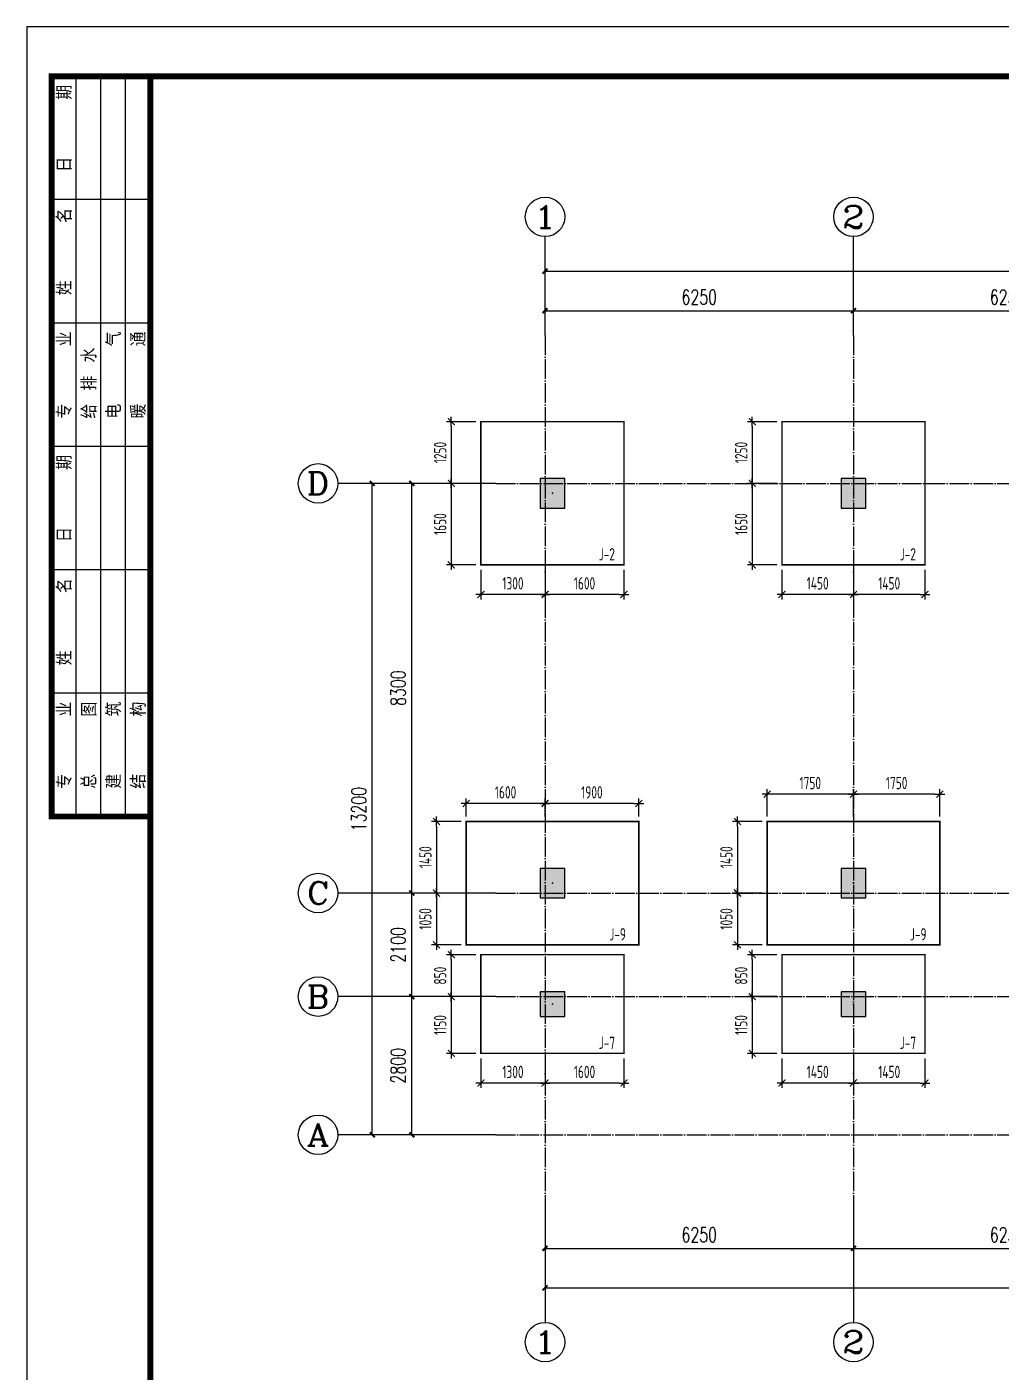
# Model space of a CAD drawing. Extents: x -441005 to 725361, y -182459 to 319313.
# Drawn here: x -196000 to -176258, y -119208 to -91950 of the extents above; entities that cross this region are included whole.
import ezdxf
from ezdxf.enums import TextEntityAlignment as Align

# ---------------------------------------------------------------- set-up
doc = ezdxf.new("R2010")
doc.units = 0
doc.header["$LTSCALE"] = 100
doc.linetypes.add('DOTE', pattern=[2.42, 2, -0.2, 0.02, -0.2])
doc.layers.get('0').update_dxf_attribs({"linetype": 'CONTINUOUS'})
doc.layers.get('Defpoints').update_dxf_attribs({"linetype": 'CONTINUOUS'})
for name, color, linetype in [('AXIS', 3, 'CONTINUOUS'), ('AXIS_TEXT', 7, 'CONTINUOUS'), ('BASE', 7, 'CONTINUOUS'), ('BASE_NUM', 7, 'CONTINUOUS'), ('COLU', 7, 'CONTINUOUS'), ('DOTE', 8, 'DOTE'), ('图框', 7, 'CONTINUOUS')]:
    doc.layers.add(name, color=color, linetype=linetype)
doc.layers.add('BASE-平法定位', color=3, linetype='ByLayer', lineweight=18)
doc.styles.add('_TCH_AXIS', font='COMPLEX', dxfattribs={"bigfont": 'GBCBIG'})
doc.styles.add('_TCH_DIM_T3', font='simplex_.ttf', dxfattribs={"width": 0.705882, "bigfont": 'GBCBIG'})
doc.styles.add('COMPLEX', font='COMPLEX')
doc.styles.add('HZTXT', font='TXT', dxfattribs={"bigfont": 'HZTXT'})
doc.styles.add('TCCAD_Dimension', font='Tssdeng.shx', dxfattribs={"width": 0.7, "bigfont": 'hztxt.shx'})
doc.styles.add('TSSD_Label', font='Tssdeng.shx', dxfattribs={"width": 0.7, "bigfont": '1.shx'})
doc.dimstyles.new('_TCH_ARCH&&100', dxfattribs={"dimtxt": 297.5, "dimasz": 100, "dimexe": 250, "dimexo": 300, "dimgap": 126.25, "dimtad": 1, "dimdec": 0, "dimzin": 0, "dimdsep": 46, "dimtxsty": '_TCH_DIM_T3', "dimblk": 'ARCHTICK', "dimcen": 0.09, "dimclrt": 7, "dimazin": 2, "dimtfac": 1, "dimtdec": 0, "dimtix": 1, "dimtmove": 2, "dimatfit": 3, "dimfxl": 0, "dimtolj": 1, "dimtzin": 0, "dimarcsym": 0})
doc.dimstyles.new('TCCAD_100_100', dxfattribs={"dimtxt": 250, "dimasz": 100, "dimexe": 100, "dimexo": 100, "dimgap": 100, "dimtad": 1, "dimdec": 0, "dimzin": 0, "dimdsep": 46, "dimtxsty": 'TCCAD_Dimension', "dimblk": '_TCDBK100_100', "dimcen": 0, "dimclrt": 7, "dimadec": 0, "dimazin": 0, "dimtfac": 1, "dimtdec": 0, "dimtix": 1, "dimtmove": 2, "dimatfit": 3, "dimfxl": 0, "dimtolj": 1, "dimtzin": 0, "dimarcsym": 0})

# ---------------------------------------------------------------- blocks, each defined once
blk = doc.blocks.new('_AXISO')
blk.add_circle((0, 0), 0.5)
at = {"layer": 'AXIS_TEXT', "style": 'COMPLEX', "width": 1.041667}
blk.add_attdef('A', text='', height=0.56, dxfattribs=at).set_placement((-0.25, -0.28), (0.25, -0.28), align=Align.FIT)
blk = doc.blocks.new('_ArchTick')
at = {"color": 0, "linetype": 'ByBlock', "const_width": 0.4}
blk.add_lwpolyline([(-0.5, -0.5), (0.5, 0.5)], dxfattribs=at)
blk = doc.blocks.new('*D1074')
at = {"layer": 'AXIS', "color": 0, "lineweight": -2}
for p, q in [((-186800, -111600), (-188450, -111600)), ((-188200, -114400), (-188200, -111600)), ((-186800, -114400), (-188450, -114400))]:
    blk.add_line(p, q, dxfattribs=at)
at = {"layer": 'Defpoints', "color": 0}
for p in [(-188200, -111600), (-186500, -111600), (-186500, -114400)]:
    blk.add_point(p, dxfattribs=at)
at = {"layer": 'AXIS', "color": 0, "lineweight": -2, "xscale": 100, "yscale": 100, "zscale": 100}
for p, rotation in [((-188200, -111600), 90), ((-188200, -114400), 270)]:
    blk.add_blockref('_ArchTick', p, dxfattribs=dict(at, rotation=rotation))
at = {"layer": 'AXIS', "color": 7, "insert": (-188475, -113000), "char_height": 297.5, "attachment_point": 5, "rotation": 90, "style": '_TCH_DIM_T3'}
blk.add_mtext('\\A1;2800', dxfattribs=at)
blk = doc.blocks.new('*D1075')
at = {"layer": 'AXIS', "color": 0, "lineweight": -2}
for p, q in [((-186800, -109500), (-188450, -109500)), ((-188200, -111600), (-188200, -109500)), ((-186800, -111600), (-188450, -111600))]:
    blk.add_line(p, q, dxfattribs=at)
at = {"layer": 'Defpoints', "color": 0}
for p in [(-188200, -109500), (-186500, -109500), (-186500, -111600)]:
    blk.add_point(p, dxfattribs=at)
at = {"layer": 'AXIS', "color": 0, "lineweight": -2, "xscale": 100, "yscale": 100, "zscale": 100}
for p, rotation in [((-188200, -109500), 90), ((-188200, -111600), 270)]:
    blk.add_blockref('_ArchTick', p, dxfattribs=dict(at, rotation=rotation))
at = {"layer": 'AXIS', "color": 7, "insert": (-188475, -110550), "char_height": 297.5, "attachment_point": 5, "rotation": 90, "style": '_TCH_DIM_T3'}
blk.add_mtext('\\A1;2100', dxfattribs=at)
blk = doc.blocks.new('*D1076')
at = {"layer": 'AXIS', "color": 0, "lineweight": -2}
for p, q in [((-186800, -101200), (-188450, -101200)), ((-188200, -109500), (-188200, -101200)), ((-186800, -109500), (-188450, -109500))]:
    blk.add_line(p, q, dxfattribs=at)
at = {"layer": 'Defpoints', "color": 0}
for p in [(-188200, -101200), (-186500, -101200), (-186500, -109500)]:
    blk.add_point(p, dxfattribs=at)
at = {"layer": 'AXIS', "color": 0, "lineweight": -2, "xscale": 100, "yscale": 100, "zscale": 100}
for p, rotation in [((-188200, -101200), 90), ((-188200, -109500), 270)]:
    blk.add_blockref('_ArchTick', p, dxfattribs=dict(at, rotation=rotation))
at = {"layer": 'AXIS', "color": 7, "insert": (-188476, -105350), "char_height": 297.5, "attachment_point": 5, "rotation": 90, "style": '_TCH_DIM_T3'}
blk.add_mtext('\\A1;8300', dxfattribs=at)
blk = doc.blocks.new('*D1077')
at = {"layer": 'AXIS', "color": 0, "lineweight": -2}
for p, q in [((-185500, -97900), (-185500, -97450)), ((-179250, -97900), (-179250, -97450)), ((-185500, -97700), (-179250, -97700))]:
    blk.add_line(p, q, dxfattribs=at)
at = {"layer": 'Defpoints', "color": 0}
for p in [(-179250, -97700), (-185500, -98200), (-179250, -98200)]:
    blk.add_point(p, dxfattribs=at)
at = {"layer": 'AXIS', "color": 0, "lineweight": -2, "xscale": 100, "yscale": 100, "zscale": 100, "rotation": 180}
blk.add_blockref('_ArchTick', (-185500, -97700), dxfattribs=at)
at = {"layer": 'AXIS', "color": 0, "lineweight": -2, "xscale": 100, "yscale": 100, "zscale": 100}
blk.add_blockref('_ArchTick', (-179250, -97700), dxfattribs=at)
at = {"layer": 'AXIS', "color": 7, "insert": (-182375, -97424), "char_height": 297.5, "attachment_point": 5, "style": '_TCH_DIM_T3'}
blk.add_mtext('\\A1;6250', dxfattribs=at)
blk = doc.blocks.new('*D1078')
at = {"layer": 'AXIS', "color": 0, "lineweight": -2}
for p, q in [((-179250, -97900), (-179250, -97450)), ((-173000, -97900), (-173000, -97450)), ((-179250, -97700), (-173000, -97700))]:
    blk.add_line(p, q, dxfattribs=at)
at = {"layer": 'Defpoints', "color": 0}
for p in [(-173000, -97700), (-179250, -98200), (-173000, -98200)]:
    blk.add_point(p, dxfattribs=at)
at = {"layer": 'AXIS', "color": 0, "lineweight": -2, "xscale": 100, "yscale": 100, "zscale": 100, "rotation": 180}
blk.add_blockref('_ArchTick', (-179250, -97700), dxfattribs=at)
at = {"layer": 'AXIS', "color": 0, "lineweight": -2, "xscale": 100, "yscale": 100, "zscale": 100}
blk.add_blockref('_ArchTick', (-173000, -97700), dxfattribs=at)
at = {"layer": 'AXIS', "color": 7, "insert": (-176125, -97424), "char_height": 297.5, "attachment_point": 5, "style": '_TCH_DIM_T3'}
blk.add_mtext('\\A1;6250', dxfattribs=at)
blk = doc.blocks.new('*D1084')
at = {"layer": 'AXIS', "color": 0, "lineweight": -2}
for p, q in [((-185500, -116000), (-185500, -116950)), ((-179250, -116000), (-179250, -116950)), ((-185500, -116700), (-179250, -116700))]:
    blk.add_line(p, q, dxfattribs=at)
at = {"layer": 'Defpoints', "color": 0}
for p in [(-185500, -115700), (-179250, -115700), (-179250, -116700)]:
    blk.add_point(p, dxfattribs=at)
at = {"layer": 'AXIS', "color": 0, "lineweight": -2, "xscale": 100, "yscale": 100, "zscale": 100, "rotation": 180}
blk.add_blockref('_ArchTick', (-185500, -116700), dxfattribs=at)
at = {"layer": 'AXIS', "color": 0, "lineweight": -2, "xscale": 100, "yscale": 100, "zscale": 100}
blk.add_blockref('_ArchTick', (-179250, -116700), dxfattribs=at)
at = {"layer": 'AXIS', "color": 7, "insert": (-182375, -116425), "char_height": 297.5, "attachment_point": 5, "style": '_TCH_DIM_T3'}
blk.add_mtext('\\A1;6250', dxfattribs=at)
blk = doc.blocks.new('*D1085')
at = {"layer": 'AXIS', "color": 0, "lineweight": -2}
for p, q in [((-179250, -116000), (-179250, -116950)), ((-173000, -116000), (-173000, -116950)), ((-179250, -116700), (-173000, -116700))]:
    blk.add_line(p, q, dxfattribs=at)
at = {"layer": 'Defpoints', "color": 0}
for p in [(-179250, -115700), (-173000, -115700), (-173000, -116700)]:
    blk.add_point(p, dxfattribs=at)
at = {"layer": 'AXIS', "color": 0, "lineweight": -2, "xscale": 100, "yscale": 100, "zscale": 100, "rotation": 180}
blk.add_blockref('_ArchTick', (-179250, -116700), dxfattribs=at)
at = {"layer": 'AXIS', "color": 0, "lineweight": -2, "xscale": 100, "yscale": 100, "zscale": 100}
blk.add_blockref('_ArchTick', (-173000, -116700), dxfattribs=at)
at = {"layer": 'AXIS', "color": 7, "insert": (-176125, -116425), "char_height": 297.5, "attachment_point": 5, "style": '_TCH_DIM_T3'}
blk.add_mtext('\\A1;6250', dxfattribs=at)
blk = doc.blocks.new('*D1090')
at = {"layer": 'AXIS', "color": 0, "lineweight": -2}
for p, q in [((-186800, -101200), (-189250, -101200)), ((-189000, -114400), (-189000, -101200)), ((-186800, -114400), (-189250, -114400))]:
    blk.add_line(p, q, dxfattribs=at)
at = {"layer": 'Defpoints', "color": 0}
for p in [(-189000, -101200), (-186500, -101200), (-186500, -114400)]:
    blk.add_point(p, dxfattribs=at)
at = {"layer": 'AXIS', "color": 0, "lineweight": -2, "xscale": 100, "yscale": 100, "zscale": 100}
for p, rotation in [((-189000, -101200), 90), ((-189000, -114400), 270)]:
    blk.add_blockref('_ArchTick', p, dxfattribs=dict(at, rotation=rotation))
at = {"layer": 'AXIS', "color": 7, "insert": (-189275, -107800), "char_height": 297.5, "attachment_point": 5, "rotation": 90, "style": '_TCH_DIM_T3'}
blk.add_mtext('\\A1;13200', dxfattribs=at)
blk = doc.blocks.new('*D1091')
at = {"layer": 'AXIS', "color": 0, "lineweight": -2}
for p, q in [((-185500, -97900), (-185500, -96650)), ((-131650, -97900), (-131650, -96650)), ((-185500, -96900), (-131650, -96900))]:
    blk.add_line(p, q, dxfattribs=at)
at = {"layer": 'Defpoints', "color": 0}
for p in [(-131650, -96900), (-185500, -98200), (-131650, -98200)]:
    blk.add_point(p, dxfattribs=at)
at = {"layer": 'AXIS', "color": 0, "lineweight": -2, "xscale": 100, "yscale": 100, "zscale": 100, "rotation": 180}
blk.add_blockref('_ArchTick', (-185500, -96900), dxfattribs=at)
at = {"layer": 'AXIS', "color": 0, "lineweight": -2, "xscale": 100, "yscale": 100, "zscale": 100}
blk.add_blockref('_ArchTick', (-131650, -96900), dxfattribs=at)
at = {"layer": 'AXIS', "color": 7, "insert": (-158575, -96624), "char_height": 297.5, "attachment_point": 5, "style": '_TCH_DIM_T3'}
blk.add_mtext('\\A1;53850', dxfattribs=at)
blk = doc.blocks.new('*D1096')
at = {"layer": 'AXIS', "color": 0, "lineweight": -2}
for p, q in [((-185500, -116000), (-185500, -117750)), ((-131650, -116000), (-131650, -117750)), ((-185500, -117500), (-131650, -117500))]:
    blk.add_line(p, q, dxfattribs=at)
at = {"layer": 'Defpoints', "color": 0}
for p in [(-185500, -115700), (-131650, -115700), (-131650, -117500)]:
    blk.add_point(p, dxfattribs=at)
at = {"layer": 'AXIS', "color": 0, "lineweight": -2, "xscale": 100, "yscale": 100, "zscale": 100, "rotation": 180}
blk.add_blockref('_ArchTick', (-185500, -117500), dxfattribs=at)
at = {"layer": 'AXIS', "color": 0, "lineweight": -2, "xscale": 100, "yscale": 100, "zscale": 100}
blk.add_blockref('_ArchTick', (-131650, -117500), dxfattribs=at)
at = {"layer": 'AXIS', "color": 7, "insert": (-158575, -117225), "char_height": 297.5, "attachment_point": 5, "style": '_TCH_DIM_T3'}
blk.add_mtext('\\A1;53850', dxfattribs=at)
blk = doc.blocks.new('A2+1_2')
at = {"layer": '图框'}
for p, q in [((1000, 26000), (1000, 41000)), ((1500, 26000), (1500, 41000)), ((2000, 26000), (2000, 41000)), ((2500, 38500), (500, 38500)), ((2500, 36000), (500, 36000)), ((2500, 33500), (500, 33500)), ((2500, 31000), (500, 31000)), ((2500, 28500), (500, 28500))]:
    blk.add_line(p, q, dxfattribs=at)
blk.add_lwpolyline([(0, 0), (89100, 0), (89100, 42000), (0, 42000)], close=True, dxfattribs=at)
at = {"layer": '图框', "const_width": 120}
blk.add_lwpolyline([(2500, 41000), (500, 41000), (500, 26000), (2500, 26000)], dxfattribs=at)
blk.add_lwpolyline([(2500, 1000), (88100, 1000), (88100, 41000), (2500, 41000)], close=True, dxfattribs=at)
at = {"layer": '图框', "style": 'HZTXT'}
for s, p in [('日    期', (911, 39064)), ('姓    名', (911, 36564)), ('专    业', (911, 34064)), ('电    气', (1911, 34064)), ('暖    通', (2411, 34064)), ('给 排 水', (1411, 34064)), ('日    期', (911, 31564)), ('姓    名', (911, 29064)), ('专    业', (911, 26564)), ('总    图', (1411, 26564)), ('建    筑', (1911, 26564)), ('结    构', (2411, 26564))]:
    blk.add_text(s, height=300, rotation=90, dxfattribs=at).set_placement(p)
blk = doc.blocks.new('_TCDBK100_100')
blk.add_line((-1, 0), (1, 0))
at = {"const_width": 0.25}
blk.add_lwpolyline([(-0.7, -0.7), (0.7, 0.7)], dxfattribs=at)
blk = doc.blocks.new('*D2267')
at = {"layer": 'BASE-平法定位', "color": 0, "linetype": 'Continuous', "lineweight": -2}
for p, q in [((-180800, -99950), (-181400, -99950)), ((-181300, -100050), (-181300, -101100)), ((-180800, -101200), (-181400, -101200))]:
    blk.add_line(p, q, dxfattribs=at)
at = {"layer": 'Defpoints', "color": 0, "linetype": 'Continuous'}
for p in [(-180700, -99950), (-181300, -101200), (-180700, -101200)]:
    blk.add_point(p, dxfattribs=at)
at = {"layer": 'BASE-平法定位', "color": 0, "linetype": 'Continuous', "lineweight": -2, "xscale": 100, "yscale": 100, "zscale": 100}
for p, rotation in [((-181300, -99950), 90), ((-181300, -101200), 270)]:
    blk.add_blockref('_TCDBK100_100', p, dxfattribs=dict(at, rotation=rotation))
at = {"layer": 'BASE-平法定位', "color": 7, "linetype": 'Continuous', "insert": (-181525, -100575), "char_height": 250, "attachment_point": 5, "rotation": 90, "style": 'TCCAD_Dimension'}
blk.add_mtext('\\A1;1250', dxfattribs=at)
blk = doc.blocks.new('*D2268')
at = {"layer": 'BASE-平法定位', "color": 0, "linetype": 'Continuous', "lineweight": -2}
for p, q in [((-180800, -101200), (-181400, -101200)), ((-181300, -101300), (-181300, -102750)), ((-180800, -102850), (-181400, -102850))]:
    blk.add_line(p, q, dxfattribs=at)
at = {"layer": 'Defpoints', "color": 0, "linetype": 'Continuous'}
for p in [(-180700, -101200), (-181300, -102850), (-180700, -102850)]:
    blk.add_point(p, dxfattribs=at)
at = {"layer": 'BASE-平法定位', "color": 0, "linetype": 'Continuous', "lineweight": -2, "xscale": 100, "yscale": 100, "zscale": 100}
for p, rotation in [((-181300, -101200), 90), ((-181300, -102850), 270)]:
    blk.add_blockref('_TCDBK100_100', p, dxfattribs=dict(at, rotation=rotation))
at = {"layer": 'BASE-平法定位', "color": 7, "linetype": 'Continuous', "insert": (-181525, -102025), "char_height": 250, "attachment_point": 5, "rotation": 90, "style": 'TCCAD_Dimension'}
blk.add_mtext('\\A1;1650', dxfattribs=at)
blk = doc.blocks.new('*D2269')
at = {"layer": 'BASE-平法定位', "color": 0, "linetype": 'Continuous', "lineweight": -2}
for p, q in [((-179250, -102950), (-179250, -103550)), ((-177800, -102950), (-177800, -103550)), ((-177900, -103450), (-179150, -103450))]:
    blk.add_line(p, q, dxfattribs=at)
at = {"layer": 'Defpoints', "color": 0, "linetype": 'Continuous'}
for p in [(-179250, -102850), (-177800, -102850), (-179250, -103450)]:
    blk.add_point(p, dxfattribs=at)
at = {"layer": 'BASE-平法定位', "color": 0, "linetype": 'Continuous', "lineweight": -2, "xscale": 100, "yscale": 100, "zscale": 100}
for p, rotation in [((-179250, -103450), 180.0000000235023), ((-177800, -103450), 2.350224015401636e-08)]:
    blk.add_blockref('_TCDBK100_100', p, dxfattribs=dict(at, rotation=rotation))
at = {"layer": 'BASE-平法定位', "color": 7, "linetype": 'Continuous', "insert": (-178525, -103225), "char_height": 250, "attachment_point": 5, "rotation": 0, "style": 'TCCAD_Dimension'}
blk.add_mtext('\\A1;1450', dxfattribs=at)
blk = doc.blocks.new('*D2270')
at = {"layer": 'BASE-平法定位', "color": 0, "linetype": 'Continuous', "lineweight": -2}
for p, q in [((-180699, -102950), (-180699, -103550)), ((-179250, -102950), (-179250, -103550)), ((-179350, -103450), (-180599, -103450))]:
    blk.add_line(p, q, dxfattribs=at)
at = {"layer": 'Defpoints', "color": 0, "linetype": 'Continuous'}
for p in [(-180699, -102850), (-179250, -102850), (-180699, -103450)]:
    blk.add_point(p, dxfattribs=at)
at = {"layer": 'BASE-平法定位', "color": 0, "linetype": 'Continuous', "lineweight": -2, "xscale": 100, "yscale": 100, "zscale": 100}
for p, rotation in [((-180699, -103450), 180.0000000235024), ((-179250, -103450), 2.350240002613191e-08)]:
    blk.add_blockref('_TCDBK100_100', p, dxfattribs=dict(at, rotation=rotation))
at = {"layer": 'BASE-平法定位', "color": 7, "linetype": 'Continuous', "insert": (-179975, -103225), "char_height": 250, "attachment_point": 5, "rotation": 0, "style": 'TCCAD_Dimension'}
blk.add_mtext('\\A1;1450', dxfattribs=at)
blk = doc.blocks.new('*D2271')
at = {"layer": 'BASE-平法定位', "color": 0, "linetype": 'Continuous', "lineweight": -2}
for p, q in [((-181100, -108050), (-181700, -108050)), ((-181600, -108150), (-181600, -109400)), ((-181100, -109500), (-181700, -109500))]:
    blk.add_line(p, q, dxfattribs=at)
at = {"layer": 'Defpoints', "color": 0, "linetype": 'Continuous'}
for p in [(-181000, -108050), (-181600, -109500), (-181000, -109500)]:
    blk.add_point(p, dxfattribs=at)
at = {"layer": 'BASE-平法定位', "color": 0, "linetype": 'Continuous', "lineweight": -2, "xscale": 100, "yscale": 100, "zscale": 100}
for p, rotation in [((-181600, -108050), 90), ((-181600, -109500), 270)]:
    blk.add_blockref('_TCDBK100_100', p, dxfattribs=dict(at, rotation=rotation))
at = {"layer": 'BASE-平法定位', "color": 7, "linetype": 'Continuous', "insert": (-181825, -108775), "char_height": 250, "attachment_point": 5, "rotation": 90, "style": 'TCCAD_Dimension'}
blk.add_mtext('\\A1;1450', dxfattribs=at)
blk = doc.blocks.new('*D2272')
at = {"layer": 'BASE-平法定位', "color": 0, "linetype": 'Continuous', "lineweight": -2}
for p, q in [((-181100, -109500), (-181700, -109500)), ((-181600, -109600), (-181600, -110450)), ((-181100, -110550), (-181700, -110550))]:
    blk.add_line(p, q, dxfattribs=at)
at = {"layer": 'Defpoints', "color": 0, "linetype": 'Continuous'}
for p in [(-181000, -109500), (-181600, -110550), (-181000, -110550)]:
    blk.add_point(p, dxfattribs=at)
at = {"layer": 'BASE-平法定位', "color": 0, "linetype": 'Continuous', "lineweight": -2, "xscale": 100, "yscale": 100, "zscale": 100}
for p, rotation in [((-181600, -109500), 90), ((-181600, -110550), 270)]:
    blk.add_blockref('_TCDBK100_100', p, dxfattribs=dict(at, rotation=rotation))
at = {"layer": 'BASE-平法定位', "color": 7, "linetype": 'Continuous', "insert": (-181825, -110025), "char_height": 250, "attachment_point": 5, "rotation": 90, "style": 'TCCAD_Dimension'}
blk.add_mtext('\\A1;1050', dxfattribs=at)
blk = doc.blocks.new('*D2273')
at = {"layer": 'BASE-平法定位', "color": 0, "linetype": 'Continuous', "lineweight": -2}
for p, q in [((-179250, -107950), (-179250, -107396)), ((-177600, -107496), (-179150, -107496)), ((-177500, -107950), (-177500, -107396))]:
    blk.add_line(p, q, dxfattribs=at)
at = {"layer": 'Defpoints', "color": 0, "linetype": 'Continuous'}
for p in [(-179250, -107496), (-179250, -108050), (-177500, -108050)]:
    blk.add_point(p, dxfattribs=at)
at = {"layer": 'BASE-平法定位', "color": 0, "linetype": 'Continuous', "lineweight": -2, "xscale": 100, "yscale": 100, "zscale": 100}
for p, rotation in [((-179250, -107496), 180.0000000235017), ((-177500, -107496), 2.350168060161195e-08)]:
    blk.add_blockref('_TCDBK100_100', p, dxfattribs=dict(at, rotation=rotation))
at = {"layer": 'BASE-平法定位', "color": 7, "linetype": 'Continuous', "insert": (-178375, -107271), "char_height": 250, "attachment_point": 5, "rotation": 0, "style": 'TCCAD_Dimension'}
blk.add_mtext('\\A1;1750', dxfattribs=at)
blk = doc.blocks.new('*D2274')
at = {"layer": 'BASE-平法定位', "color": 0, "linetype": 'Continuous', "lineweight": -2}
for p, q in [((-180999, -107950), (-180999, -107396)), ((-179350, -107496), (-180899, -107496)), ((-179250, -107950), (-179250, -107396))]:
    blk.add_line(p, q, dxfattribs=at)
at = {"layer": 'Defpoints', "color": 0, "linetype": 'Continuous'}
for p in [(-180999, -107496), (-180999, -108050), (-179250, -108050)]:
    blk.add_point(p, dxfattribs=at)
at = {"layer": 'BASE-平法定位', "color": 0, "linetype": 'Continuous', "lineweight": -2, "xscale": 100, "yscale": 100, "zscale": 100}
for p, rotation in [((-180999, -107496), 180.0000000235017), ((-179250, -107496), 2.350168060161195e-08)]:
    blk.add_blockref('_TCDBK100_100', p, dxfattribs=dict(at, rotation=rotation))
at = {"layer": 'BASE-平法定位', "color": 7, "linetype": 'Continuous', "insert": (-180125, -107271), "char_height": 250, "attachment_point": 5, "rotation": 0, "style": 'TCCAD_Dimension'}
blk.add_mtext('\\A1;1750', dxfattribs=at)
blk = doc.blocks.new('*D2275')
at = {"layer": 'BASE-平法定位', "color": 0, "linetype": 'Continuous', "lineweight": -2}
for p, q in [((-180800, -110750), (-181400, -110750)), ((-181300, -110850), (-181300, -111500)), ((-180800, -111600), (-181400, -111600))]:
    blk.add_line(p, q, dxfattribs=at)
at = {"layer": 'Defpoints', "color": 0, "linetype": 'Continuous'}
for p in [(-180700, -110750), (-181300, -111600), (-180700, -111600)]:
    blk.add_point(p, dxfattribs=at)
at = {"layer": 'BASE-平法定位', "color": 0, "linetype": 'Continuous', "lineweight": -2, "xscale": 100, "yscale": 100, "zscale": 100}
for p, rotation in [((-181300, -110750), 90), ((-181300, -111600), 270)]:
    blk.add_blockref('_TCDBK100_100', p, dxfattribs=dict(at, rotation=rotation))
at = {"layer": 'BASE-平法定位', "color": 7, "linetype": 'Continuous', "insert": (-181525, -111175), "char_height": 250, "attachment_point": 5, "rotation": 90, "style": 'TCCAD_Dimension'}
blk.add_mtext('\\A1;850', dxfattribs=at)
blk = doc.blocks.new('*D2276')
at = {"layer": 'BASE-平法定位', "color": 0, "linetype": 'Continuous', "lineweight": -2}
for p, q in [((-180800, -111600), (-181400, -111600)), ((-181300, -111700), (-181300, -112650)), ((-180800, -112750), (-181400, -112750))]:
    blk.add_line(p, q, dxfattribs=at)
at = {"layer": 'Defpoints', "color": 0, "linetype": 'Continuous'}
for p in [(-180700, -111600), (-181300, -112750), (-180700, -112750)]:
    blk.add_point(p, dxfattribs=at)
at = {"layer": 'BASE-平法定位', "color": 0, "linetype": 'Continuous', "lineweight": -2, "xscale": 100, "yscale": 100, "zscale": 100}
for p, rotation in [((-181300, -111600), 90), ((-181300, -112750), 270)]:
    blk.add_blockref('_TCDBK100_100', p, dxfattribs=dict(at, rotation=rotation))
at = {"layer": 'BASE-平法定位', "color": 7, "linetype": 'Continuous', "insert": (-181525, -112175), "char_height": 250, "attachment_point": 5, "rotation": 90, "style": 'TCCAD_Dimension'}
blk.add_mtext('\\A1;1150', dxfattribs=at)
blk = doc.blocks.new('*D2277')
at = {"layer": 'BASE-平法定位', "color": 0, "linetype": 'Continuous', "lineweight": -2}
for p, q in [((-179250, -112850), (-179250, -113450)), ((-177800, -112850), (-177800, -113450)), ((-177900, -113350), (-179150, -113350))]:
    blk.add_line(p, q, dxfattribs=at)
at = {"layer": 'Defpoints', "color": 0, "linetype": 'Continuous'}
for p in [(-179250, -112750), (-177800, -112750), (-179250, -113350)]:
    blk.add_point(p, dxfattribs=at)
at = {"layer": 'BASE-平法定位', "color": 0, "linetype": 'Continuous', "lineweight": -2, "xscale": 100, "yscale": 100, "zscale": 100}
for p, rotation in [((-179250, -113350), 180.0000000235017), ((-177800, -113350), 2.350168060161195e-08)]:
    blk.add_blockref('_TCDBK100_100', p, dxfattribs=dict(at, rotation=rotation))
at = {"layer": 'BASE-平法定位', "color": 7, "linetype": 'Continuous', "insert": (-178525, -113125), "char_height": 250, "attachment_point": 5, "rotation": 0, "style": 'TCCAD_Dimension'}
blk.add_mtext('\\A1;1450', dxfattribs=at)
blk = doc.blocks.new('*D2278')
at = {"layer": 'BASE-平法定位', "color": 0, "linetype": 'Continuous', "lineweight": -2}
for p, q in [((-180699, -112850), (-180699, -113450)), ((-179250, -112850), (-179250, -113450)), ((-179350, -113350), (-180599, -113350))]:
    blk.add_line(p, q, dxfattribs=at)
at = {"layer": 'Defpoints', "color": 0, "linetype": 'Continuous'}
for p in [(-180699, -112750), (-179250, -112750), (-180699, -113350)]:
    blk.add_point(p, dxfattribs=at)
at = {"layer": 'BASE-平法定位', "color": 0, "linetype": 'Continuous', "lineweight": -2, "xscale": 100, "yscale": 100, "zscale": 100}
for p, rotation in [((-180699, -113350), 180.0000000235018), ((-179250, -113350), 2.35018404737275e-08)]:
    blk.add_blockref('_TCDBK100_100', p, dxfattribs=dict(at, rotation=rotation))
at = {"layer": 'BASE-平法定位', "color": 7, "linetype": 'Continuous', "insert": (-179975, -113125), "char_height": 250, "attachment_point": 5, "rotation": 0, "style": 'TCCAD_Dimension'}
blk.add_mtext('\\A1;1450', dxfattribs=at)
blk = doc.blocks.new('*D2279')
at = {"layer": 'BASE-平法定位', "color": 0, "linetype": 'Continuous', "lineweight": -2}
for p, q in [((-186900, -99950), (-187500, -99950)), ((-187400, -100050), (-187400, -101100)), ((-186900, -101200), (-187500, -101200))]:
    blk.add_line(p, q, dxfattribs=at)
at = {"layer": 'Defpoints', "color": 0, "linetype": 'Continuous'}
for p in [(-186800, -99950), (-187400, -101200), (-186800, -101200)]:
    blk.add_point(p, dxfattribs=at)
at = {"layer": 'BASE-平法定位', "color": 0, "linetype": 'Continuous', "lineweight": -2, "xscale": 100, "yscale": 100, "zscale": 100}
for p, rotation in [((-187400, -99950), 90), ((-187400, -101200), 270)]:
    blk.add_blockref('_TCDBK100_100', p, dxfattribs=dict(at, rotation=rotation))
at = {"layer": 'BASE-平法定位', "color": 7, "linetype": 'Continuous', "insert": (-187625, -100575), "char_height": 250, "attachment_point": 5, "rotation": 90, "style": 'TCCAD_Dimension'}
blk.add_mtext('\\A1;1250', dxfattribs=at)
blk = doc.blocks.new('*D2280')
at = {"layer": 'BASE-平法定位', "color": 0, "linetype": 'Continuous', "lineweight": -2}
for p, q in [((-186900, -101200), (-187500, -101200)), ((-187400, -101300), (-187400, -102750)), ((-186900, -102850), (-187500, -102850))]:
    blk.add_line(p, q, dxfattribs=at)
at = {"layer": 'Defpoints', "color": 0, "linetype": 'Continuous'}
for p in [(-186800, -101200), (-187400, -102850), (-186800, -102850)]:
    blk.add_point(p, dxfattribs=at)
at = {"layer": 'BASE-平法定位', "color": 0, "linetype": 'Continuous', "lineweight": -2, "xscale": 100, "yscale": 100, "zscale": 100}
for p, rotation in [((-187400, -101200), 90), ((-187400, -102850), 270)]:
    blk.add_blockref('_TCDBK100_100', p, dxfattribs=dict(at, rotation=rotation))
at = {"layer": 'BASE-平法定位', "color": 7, "linetype": 'Continuous', "insert": (-187625, -102025), "char_height": 250, "attachment_point": 5, "rotation": 90, "style": 'TCCAD_Dimension'}
blk.add_mtext('\\A1;1650', dxfattribs=at)
blk = doc.blocks.new('*D2281')
at = {"layer": 'BASE-平法定位', "color": 0, "linetype": 'Continuous', "lineweight": -2}
for p, q in [((-185500, -102950), (-185500, -103550)), ((-183900, -102950), (-183900, -103550)), ((-184000, -103450), (-185400, -103450))]:
    blk.add_line(p, q, dxfattribs=at)
at = {"layer": 'Defpoints', "color": 0, "linetype": 'Continuous'}
for p in [(-185500, -102850), (-183900, -102850), (-185500, -103450)]:
    blk.add_point(p, dxfattribs=at)
at = {"layer": 'BASE-平法定位', "color": 0, "linetype": 'Continuous', "lineweight": -2, "xscale": 100, "yscale": 100, "zscale": 100}
for p, rotation in [((-185500, -103450), 180.0000000235016), ((-183900, -103450), 2.350168060161195e-08)]:
    blk.add_blockref('_TCDBK100_100', p, dxfattribs=dict(at, rotation=rotation))
at = {"layer": 'BASE-平法定位', "color": 7, "linetype": 'Continuous', "insert": (-184700, -103225), "char_height": 250, "attachment_point": 5, "rotation": 0, "style": 'TCCAD_Dimension'}
blk.add_mtext('\\A1;1600', dxfattribs=at)
blk = doc.blocks.new('*D2282')
at = {"layer": 'BASE-平法定位', "color": 0, "linetype": 'Continuous', "lineweight": -2}
for p, q in [((-186799, -102950), (-186799, -103550)), ((-185500, -102950), (-185500, -103550)), ((-185600, -103450), (-186699, -103450))]:
    blk.add_line(p, q, dxfattribs=at)
at = {"layer": 'Defpoints', "color": 0, "linetype": 'Continuous'}
for p in [(-186799, -102850), (-185500, -102850), (-186799, -103450)]:
    blk.add_point(p, dxfattribs=at)
at = {"layer": 'BASE-平法定位', "color": 0, "linetype": 'Continuous', "lineweight": -2, "xscale": 100, "yscale": 100, "zscale": 100}
for p, rotation in [((-186799, -103450), 180.000000023502), ((-185500, -103450), 2.350192040978527e-08)]:
    blk.add_blockref('_TCDBK100_100', p, dxfattribs=dict(at, rotation=rotation))
at = {"layer": 'BASE-平法定位', "color": 7, "linetype": 'Continuous', "insert": (-186150, -103225), "char_height": 250, "attachment_point": 5, "rotation": 0, "style": 'TCCAD_Dimension'}
blk.add_mtext('\\A1;1300', dxfattribs=at)
blk = doc.blocks.new('*D2283')
at = {"layer": 'BASE-平法定位', "color": 0, "linetype": 'Continuous', "lineweight": -2}
for p, q in [((-187200, -108050), (-187800, -108050)), ((-187700, -108150), (-187700, -109400)), ((-187200, -109500), (-187800, -109500))]:
    blk.add_line(p, q, dxfattribs=at)
at = {"layer": 'Defpoints', "color": 0, "linetype": 'Continuous'}
for p in [(-187100, -108050), (-187700, -109500), (-187100, -109500)]:
    blk.add_point(p, dxfattribs=at)
at = {"layer": 'BASE-平法定位', "color": 0, "linetype": 'Continuous', "lineweight": -2, "xscale": 100, "yscale": 100, "zscale": 100}
for p, rotation in [((-187700, -108050), 90), ((-187700, -109500), 270)]:
    blk.add_blockref('_TCDBK100_100', p, dxfattribs=dict(at, rotation=rotation))
at = {"layer": 'BASE-平法定位', "color": 7, "linetype": 'Continuous', "insert": (-187925, -108775), "char_height": 250, "attachment_point": 5, "rotation": 90, "style": 'TCCAD_Dimension'}
blk.add_mtext('\\A1;1450', dxfattribs=at)
blk = doc.blocks.new('*D2284')
at = {"layer": 'BASE-平法定位', "color": 0, "linetype": 'Continuous', "lineweight": -2}
for p, q in [((-187200, -109500), (-187800, -109500)), ((-187700, -109600), (-187700, -110450)), ((-187200, -110550), (-187800, -110550))]:
    blk.add_line(p, q, dxfattribs=at)
at = {"layer": 'Defpoints', "color": 0, "linetype": 'Continuous'}
for p in [(-187100, -109500), (-187700, -110550), (-187100, -110550)]:
    blk.add_point(p, dxfattribs=at)
at = {"layer": 'BASE-平法定位', "color": 0, "linetype": 'Continuous', "lineweight": -2, "xscale": 100, "yscale": 100, "zscale": 100}
for p, rotation in [((-187700, -109500), 90), ((-187700, -110550), 270)]:
    blk.add_blockref('_TCDBK100_100', p, dxfattribs=dict(at, rotation=rotation))
at = {"layer": 'BASE-平法定位', "color": 7, "linetype": 'Continuous', "insert": (-187925, -110025), "char_height": 250, "attachment_point": 5, "rotation": 90, "style": 'TCCAD_Dimension'}
blk.add_mtext('\\A1;1050', dxfattribs=at)
blk = doc.blocks.new('*D2285')
at = {"layer": 'BASE-平法定位', "color": 0, "linetype": 'Continuous', "lineweight": -2}
for p, q in [((-185500, -107950), (-185500, -107585)), ((-183600, -107950), (-183600, -107585)), ((-183700, -107685), (-185400, -107685))]:
    blk.add_line(p, q, dxfattribs=at)
at = {"layer": 'Defpoints', "color": 0, "linetype": 'Continuous'}
for p in [(-185500, -107685), (-185500, -108050), (-183600, -108050)]:
    blk.add_point(p, dxfattribs=at)
at = {"layer": 'BASE-平法定位', "color": 0, "linetype": 'Continuous', "lineweight": -2, "xscale": 100, "yscale": 100, "zscale": 100}
for p, rotation in [((-185500, -107685), 180.0000000235017), ((-183600, -107685), 2.350168060161195e-08)]:
    blk.add_blockref('_TCDBK100_100', p, dxfattribs=dict(at, rotation=rotation))
at = {"layer": 'BASE-平法定位', "color": 7, "linetype": 'Continuous', "insert": (-184550, -107460), "char_height": 250, "attachment_point": 5, "rotation": 0, "style": 'TCCAD_Dimension'}
blk.add_mtext('\\A1;1900', dxfattribs=at)
blk = doc.blocks.new('*D2286')
at = {"layer": 'BASE-平法定位', "color": 0, "linetype": 'Continuous', "lineweight": -2}
for p, q in [((-187099, -107950), (-187099, -107585)), ((-185500, -107950), (-185500, -107585)), ((-185600, -107685), (-186999, -107685))]:
    blk.add_line(p, q, dxfattribs=at)
at = {"layer": 'Defpoints', "color": 0, "linetype": 'Continuous'}
for p in [(-187099, -107685), (-187099, -108050), (-185500, -108050)]:
    blk.add_point(p, dxfattribs=at)
at = {"layer": 'BASE-平法定位', "color": 0, "linetype": 'Continuous', "lineweight": -2, "xscale": 100, "yscale": 100, "zscale": 100}
for p, rotation in [((-187099, -107685), 180.0000000235017), ((-185500, -107685), 2.350168060161195e-08)]:
    blk.add_blockref('_TCDBK100_100', p, dxfattribs=dict(at, rotation=rotation))
at = {"layer": 'BASE-平法定位', "color": 7, "linetype": 'Continuous', "insert": (-186300, -107460), "char_height": 250, "attachment_point": 5, "rotation": 0, "style": 'TCCAD_Dimension'}
blk.add_mtext('\\A1;1600', dxfattribs=at)
blk = doc.blocks.new('*D2287')
at = {"layer": 'BASE-平法定位', "color": 0, "linetype": 'Continuous', "lineweight": -2}
for p, q in [((-186900, -110750), (-187500, -110750)), ((-187400, -110850), (-187400, -111500)), ((-186900, -111600), (-187500, -111600))]:
    blk.add_line(p, q, dxfattribs=at)
at = {"layer": 'Defpoints', "color": 0, "linetype": 'Continuous'}
for p in [(-186800, -110750), (-187400, -111600), (-186800, -111600)]:
    blk.add_point(p, dxfattribs=at)
at = {"layer": 'BASE-平法定位', "color": 0, "linetype": 'Continuous', "lineweight": -2, "xscale": 100, "yscale": 100, "zscale": 100}
for p, rotation in [((-187400, -110750), 90), ((-187400, -111600), 270)]:
    blk.add_blockref('_TCDBK100_100', p, dxfattribs=dict(at, rotation=rotation))
at = {"layer": 'BASE-平法定位', "color": 7, "linetype": 'Continuous', "insert": (-187625, -111175), "char_height": 250, "attachment_point": 5, "rotation": 90, "style": 'TCCAD_Dimension'}
blk.add_mtext('\\A1;850', dxfattribs=at)
blk = doc.blocks.new('*D2288')
at = {"layer": 'BASE-平法定位', "color": 0, "linetype": 'Continuous', "lineweight": -2}
for p, q in [((-186900, -111600), (-187500, -111600)), ((-187400, -111700), (-187400, -112650)), ((-186900, -112750), (-187500, -112750))]:
    blk.add_line(p, q, dxfattribs=at)
at = {"layer": 'Defpoints', "color": 0, "linetype": 'Continuous'}
for p in [(-186800, -111600), (-187400, -112750), (-186800, -112750)]:
    blk.add_point(p, dxfattribs=at)
at = {"layer": 'BASE-平法定位', "color": 0, "linetype": 'Continuous', "lineweight": -2, "xscale": 100, "yscale": 100, "zscale": 100}
for p, rotation in [((-187400, -111600), 90), ((-187400, -112750), 270)]:
    blk.add_blockref('_TCDBK100_100', p, dxfattribs=dict(at, rotation=rotation))
at = {"layer": 'BASE-平法定位', "color": 7, "linetype": 'Continuous', "insert": (-187625, -112175), "char_height": 250, "attachment_point": 5, "rotation": 90, "style": 'TCCAD_Dimension'}
blk.add_mtext('\\A1;1150', dxfattribs=at)
blk = doc.blocks.new('*D2289')
at = {"layer": 'BASE-平法定位', "color": 0, "linetype": 'Continuous', "lineweight": -2}
for p, q in [((-185500, -112850), (-185500, -113450)), ((-183900, -112850), (-183900, -113450)), ((-184000, -113350), (-185400, -113350))]:
    blk.add_line(p, q, dxfattribs=at)
at = {"layer": 'Defpoints', "color": 0, "linetype": 'Continuous'}
for p in [(-185500, -112750), (-183900, -112750), (-185500, -113350)]:
    blk.add_point(p, dxfattribs=at)
at = {"layer": 'BASE-平法定位', "color": 0, "linetype": 'Continuous', "lineweight": -2, "xscale": 100, "yscale": 100, "zscale": 100}
for p, rotation in [((-185500, -113350), 180.0000000235016), ((-183900, -113350), 2.350168060161195e-08)]:
    blk.add_blockref('_TCDBK100_100', p, dxfattribs=dict(at, rotation=rotation))
at = {"layer": 'BASE-平法定位', "color": 7, "linetype": 'Continuous', "insert": (-184700, -113125), "char_height": 250, "attachment_point": 5, "rotation": 0, "style": 'TCCAD_Dimension'}
blk.add_mtext('\\A1;1600', dxfattribs=at)
blk = doc.blocks.new('*D2290')
at = {"layer": 'BASE-平法定位', "color": 0, "linetype": 'Continuous', "lineweight": -2}
for p, q in [((-186799, -112850), (-186799, -113450)), ((-185500, -112850), (-185500, -113450)), ((-185600, -113350), (-186699, -113350))]:
    blk.add_line(p, q, dxfattribs=at)
at = {"layer": 'Defpoints', "color": 0, "linetype": 'Continuous'}
for p in [(-186799, -112750), (-185500, -112750), (-186799, -113350)]:
    blk.add_point(p, dxfattribs=at)
at = {"layer": 'BASE-平法定位', "color": 0, "linetype": 'Continuous', "lineweight": -2, "xscale": 100, "yscale": 100, "zscale": 100}
for p, rotation in [((-186799, -113350), 180.000000023502), ((-185500, -113350), 2.350192040978527e-08)]:
    blk.add_blockref('_TCDBK100_100', p, dxfattribs=dict(at, rotation=rotation))
at = {"layer": 'BASE-平法定位', "color": 7, "linetype": 'Continuous', "insert": (-186150, -113125), "char_height": 250, "attachment_point": 5, "rotation": 0, "style": 'TCCAD_Dimension'}
blk.add_mtext('\\A1;1300', dxfattribs=at)

msp = doc.modelspace()

# ---------------------------------------------------------------- hatches: boundary and pattern name
at = {"layer": 'COLU'}
for points in [[(-185100, -101700), (-185100, -101100), (-185600, -101100), (-185600, -101700)], [(-179000, -101700), (-179000, -101100), (-179500, -101100), (-179500, -101700)], [(-185100, -109600), (-185100, -109000), (-185600, -109000), (-185600, -109600)], [(-179000, -109600), (-179000, -109000), (-179500, -109000), (-179500, -109600)], [(-185100, -112000), (-185100, -111500), (-185600, -111500), (-185600, -112000)], [(-179000, -112000), (-179000, -111500), (-179500, -111500), (-179500, -112000)]]:
    msp.add_hatch(color=252, dxfattribs=at).paths.add_polyline_path(points)

# ---------------------------------------------------------------- linework, layer by layer
at = {"layer": 'AXIS'}
for p, q in [((-185500, -98200), (-185500, -96200)), ((-179250, -98200), (-179250, -96200)), ((-186500, -101200), (-189700, -101200)), ((-186500, -109500), (-189700, -109500)), ((-186500, -111600), (-189700, -111600)), ((-186500, -114400), (-189700, -114400)), ((-185500, -115700), (-185500, -118200)), ((-179250, -115700), (-179250, -118200))]:
    msp.add_line(p, q, dxfattribs=at)
at = {"layer": 'BASE', "color": 3, "const_width": 30}
for points in [[(-186799.5, -102850), (-183899.5, -102850), (-183899.5, -99950), (-186799.5, -99950), (-186799.5, -102850)], [(-180699.5, -102850), (-177799.5, -102850), (-177799.5, -99950), (-180699.5, -99950), (-180699.5, -102850)], [(-187099.5, -110550), (-183599.5, -110550), (-183599.5, -108050), (-187099.5, -108050), (-187099.5, -110550)], [(-180999.5, -110550), (-177499.5, -110550), (-177499.5, -108050), (-180999.5, -108050), (-180999.5, -110550)], [(-186799.5, -112750), (-183899.5, -112750), (-183899.5, -110750), (-186799.5, -110750), (-186799.5, -112750)], [(-180699.5, -112750), (-177799.5, -112750), (-177799.5, -110750), (-180699.5, -110750), (-180699.5, -112750)]]:
    msp.add_lwpolyline(points, dxfattribs=at)
at = {"layer": 'COLU'}
for points in [[(-185100, -101700), (-185100, -101100), (-185600, -101100), (-185600, -101700)], [(-179000, -101700), (-179000, -101100), (-179500, -101100), (-179500, -101700)], [(-185100, -109600), (-185100, -109000), (-185600, -109000), (-185600, -109600)], [(-179000, -109600), (-179000, -109000), (-179500, -109000), (-179500, -109600)], [(-185100, -112000), (-185100, -111500), (-185600, -111500), (-185600, -112000)], [(-179000, -112000), (-179000, -111500), (-179500, -111500), (-179500, -112000)]]:
    msp.add_lwpolyline(points, close=True, dxfattribs=at)
for p in [(-185350, -101400), (-179250, -101400), (-185350, -109300), (-179250, -109300), (-185350, -111750), (-179250, -111750)]:
    msp.add_point(p, dxfattribs=at)
at = {"layer": 'DOTE', "ltscale": 2}
for p, q in [((-185500, -98200), (-185500, -115700)), ((-179250, -98200), (-179250, -115700)), ((-186500, -101200), (-128300, -101200)), ((-186500, -109500), (-128400, -109500)), ((-186500, -111600), (-128300, -111600)), ((-186500, -114400), (-128300, -114400))]:
    msp.add_line(p, q, dxfattribs=at)

# ---------------------------------------------------------------- block references
msp.add_blockref('A2+1_2', (-196000, -133950))
at = {"layer": 'AXIS'}
ref = msp.add_blockref('_AXISO', (-185500, -95800), dxfattribs=dict(at, xscale=800, yscale=800, zscale=800))
ref.add_attrib('A', '1', dxfattribs={"layer": 'AXIS_TEXT', "height": 452.5, "style": '_TCH_AXIS', "width": 2.333333}).set_placement((-185726.3, -96026.3), (-185273.7, -96026.3), align=Align.FIT)
ref = msp.add_blockref('_AXISO', (-179250, -95800), dxfattribs=dict(at, xscale=800, yscale=800, zscale=800))
ref.add_attrib('A', '2', dxfattribs={"layer": 'AXIS_TEXT', "height": 452.5, "style": '_TCH_AXIS', "width": 1.5}).set_placement((-179476.3, -96026.3), (-179023.7, -96026.3), align=Align.FIT)
ref = msp.add_blockref('_AXISO', (-190100, -101200), dxfattribs=dict(at, xscale=800, yscale=800, zscale=800))
ref.add_attrib('A', 'D', dxfattribs={"layer": 'AXIS_TEXT', "height": 452.5, "style": '_TCH_AXIS', "width": 1.235294}).set_placement((-190326.3, -101426.3), (-189873.7, -101426.3), align=Align.FIT)
ref = msp.add_blockref('_AXISO', (-190100, -109500), dxfattribs=dict(at, xscale=800, yscale=800, zscale=800))
ref.add_attrib('A', 'C', dxfattribs={"layer": 'AXIS_TEXT', "height": 452.5, "style": '_TCH_AXIS', "width": 1.4}).set_placement((-190326.3, -109726.3), (-189873.7, -109726.3), align=Align.FIT)
ref = msp.add_blockref('_AXISO', (-190100, -111600), dxfattribs=dict(at, xscale=800, yscale=800, zscale=800))
ref.add_attrib('A', 'B', dxfattribs={"layer": 'AXIS_TEXT', "height": 452.5, "style": '_TCH_AXIS', "width": 1.235294}).set_placement((-190326.3, -111826.3), (-189873.7, -111826.3), align=Align.FIT)
ref = msp.add_blockref('_AXISO', (-190100, -114400), dxfattribs=dict(at, xscale=800, yscale=800, zscale=800))
ref.add_attrib('A', 'A', dxfattribs={"layer": 'AXIS_TEXT', "height": 452.5, "style": '_TCH_AXIS', "width": 1.166667}).set_placement((-190326.3, -114626.3), (-189873.7, -114626.3), align=Align.FIT)
ref = msp.add_blockref('_AXISO', (-185500, -118600), dxfattribs=dict(at, xscale=800, yscale=800, zscale=800))
ref.add_attrib('A', '1', dxfattribs={"layer": 'AXIS_TEXT', "height": 452.5, "style": '_TCH_AXIS', "width": 2.333333}).set_placement((-185726.3, -118826.3), (-185273.7, -118826.3), align=Align.FIT)
ref = msp.add_blockref('_AXISO', (-179250, -118600), dxfattribs=dict(at, xscale=800, yscale=800, zscale=800))
ref.add_attrib('A', '2', dxfattribs={"layer": 'AXIS_TEXT', "height": 452.5, "style": '_TCH_AXIS', "width": 1.5}).set_placement((-179476.3, -118826.3), (-179023.7, -118826.3), align=Align.FIT)

# ---------------------------------------------------------------- texts
at = {"layer": 'BASE_NUM', "color": 7, "style": 'TSSD_Label', "width": 0.7}
for s, p in [('J-2', (-184412.1, -102761.6)), ('J-2', (-178312.1, -102761.6)), ('J-9', (-184198.3, -110461.6)), ('J-9', (-178106, -110461.6)), ('J-7', (-184412.1, -112661.6)), ('J-7', (-178312.1, -112661.6))]:
    msp.add_text(s, height=250, dxfattribs=at).set_placement(p)

# ---------------------------------------------------------------- dimensions: what is measured, and where the dimension line sits
at = {"layer": 'AXIS'}
for p1, p2, distance, picture, middle in [((-185500, -98200), (-131650, -98200), 1300, '*D1091', (-158575, -96623.6)), ((-185500, -98200), (-179250, -98200), 500, '*D1077', (-182375, -97423.6)), ((-179250, -98200), (-173000, -98200), 500, '*D1078', (-176125, -97423.6)), ((-186500, -114400), (-186500, -101200), 2500, '*D1090', (-189275, -107800)), ((-186500, -109500), (-186500, -101200), 1700, '*D1076', (-188476.4, -105350)), ((-186500, -111600), (-186500, -109500), 1700, '*D1075', (-188475, -110550)), ((-186500, -114400), (-186500, -111600), 1700, '*D1074', (-188475, -113000)), ((-185500, -115700), (-179250, -115700), -1000, '*D1084', (-182375, -116425)), ((-185500, -115700), (-131650, -115700), -1800, '*D1096', (-158575, -117225)), ((-179250, -115700), (-173000, -115700), -1000, '*D1085', (-176125, -116425))]:
    dim = msp.add_aligned_dim(p1=p1, p2=p2, distance=distance, dimstyle='_TCH_ARCH&&100', dxfattribs=at)
    dim.commit()
    dim.dimension.update_dxf_attribs({"geometry": picture, "text_midpoint": middle})
at = {"layer": 'BASE-平法定位', "color": 144, "linetype": 'Continuous'}
for base, p1, p2, angle, picture, middle in [((-187399.5, -101200), (-186799.5, -99950), (-186799.5, -101200), 270, '*D2279', (-187624.5, -100575)), ((-181299.5, -101200), (-180699.5, -99950), (-180699.5, -101200), 270, '*D2267', (-181524.5, -100575)), ((-187399.5, -102850), (-186799.5, -101200), (-186799.5, -102850), 270, '*D2280', (-187624.5, -102025)), ((-181299.5, -102850), (-180699.5, -101200), (-180699.5, -102850), 270, '*D2268', (-181524.5, -102025)), ((-186799.4999994, -103450.0000012), (-185499.9999997, -102850.0000007), (-186799.4999997, -102850.0000012), 180, '*D2282', (-186149.7499995, -103225.0000009)), ((-185499.9999994, -103450.0000007), (-183900.4999997, -102850), (-185499.9999997, -102850.0000007), 180, '*D2281', (-184700.2499995, -103225.0000003)), ((-180699.4999994, -103450.0000012), (-179249.9999997, -102850.0000006), (-180699.4999997, -102850.0000012), 180, '*D2270', (-179974.7499995, -103225.0000009)), ((-179249.9999994, -103450.0000006), (-177800.4999997, -102850), (-179249.9999997, -102850.0000006), 180, '*D2269', (-178525.2499995, -103225.0000003)), ((-180999.4999995, -107495.9198862), (-179249.9999993, -108049.9999976), (-180999.4999993, -108049.9999984), 180, '*D2274', (-180124.7499996, -107270.9198859)), ((-179250, -107495.9), (-177500.4, -108050), (-179250, -108050), 180, '*D2273', (-178375.2, -107270.9)), ((-187099.4999995, -107684.9896512), (-185499.9999994, -108050.0000002), (-187099.4999994, -108050.0000009), 180, '*D2286', (-186299.7499996, -107459.9896508)), ((-185499.9999995, -107684.9896505), (-183600.4999994, -108049.9999994), (-185499.9999994, -108050.0000002), 180, '*D2285', (-184550.2499996, -107459.9896501)), ((-187699.5, -109500), (-187099.5, -108050), (-187099.5, -109500), 270, '*D2283', (-187924.5, -108775)), ((-181599.5, -109500), (-180999.5, -108050), (-180999.5, -109500), 270, '*D2271', (-181824.5, -108775)), ((-187699.5, -110550), (-187099.5, -109500), (-187099.5, -110550), 270, '*D2284', (-187924.5, -110025)), ((-181599.5, -110550), (-180999.5, -109500), (-180999.5, -110550), 270, '*D2272', (-181824.5, -110025)), ((-187399.5, -111600), (-186799.5, -110750), (-186799.5, -111600), 270, '*D2287', (-187624.5, -111175)), ((-181299.5, -111600), (-180699.5, -110750), (-180699.5, -111600), 270, '*D2275', (-181524.5, -111175)), ((-187399.5, -112750), (-186799.5, -111600), (-186799.5, -112750), 270, '*D2288', (-187624.5, -112175)), ((-181299.5, -112750), (-180699.5, -111600), (-180699.5, -112750), 270, '*D2276', (-181524.5, -112175)), ((-186799.4999995, -113350.0000012), (-185499.9999998, -112750.0000007), (-186799.4999998, -112750.0000012), 180, '*D2290', (-186149.7499996, -113125.0000009)), ((-185499.9999995, -113350.0000007), (-183900.4999998, -112750), (-185499.9999998, -112750.0000007), 180, '*D2289', (-184700.2499996, -113125.0000003)), ((-180699.4999995, -113350.0000012), (-179249.9999998, -112750.0000006), (-180699.4999998, -112750.0000012), 180, '*D2278', (-179974.7499996, -113125.0000009)), ((-179249.9999995, -113350.0000006), (-177800.4999998, -112750), (-179249.9999998, -112750.0000006), 180, '*D2277', (-178525.2499996, -113125.0000003))]:
    dim = msp.add_linear_dim(base=base, p1=p1, p2=p2, angle=angle, dimstyle='TCCAD_100_100', dxfattribs=at)
    dim.commit()
    dim.dimension.update_dxf_attribs({"geometry": picture, "text_midpoint": middle})

doc.saveas('drawing.dxf')
